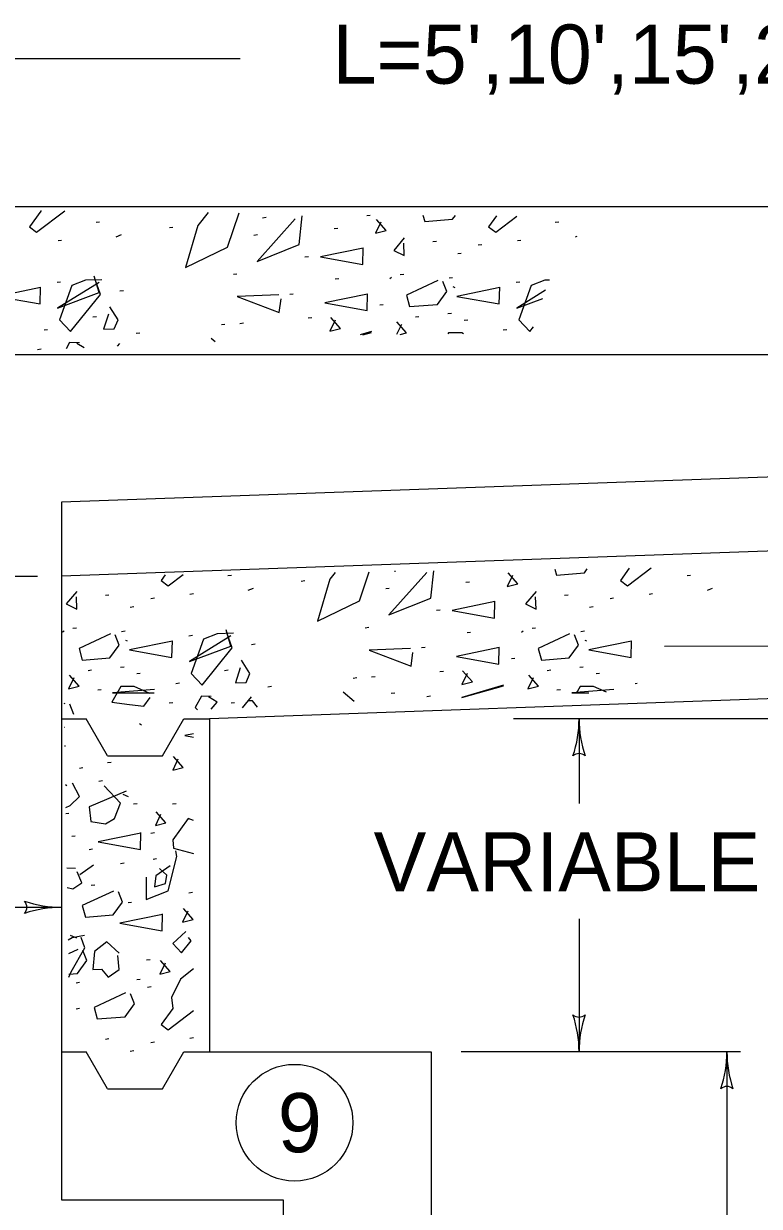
# Model space of a CAD drawing. Extents: x 997.6 to 1036.6, y 998.9 to 1022.5.
# Drawn here: x 1013.445 to 1015.933, y 1006.467 to 1010.465 of the extents above; entities that cross this region are included whole.
import ezdxf

# ---------------------------------------------------------------- set-up
doc = ezdxf.new("R2010")
doc.units = 0
doc.layers.add('Level 1', color=7, linetype='Continuous')

msp = doc.modelspace()

# ---------------------------------------------------------------- linework, layer by layer
at = {"layer": 'Level 1'}
for p, q in [((1011.3233, 1010.3468), (1014.1775, 1010.3468)), ((1013.3702, 1009.8468), (1018.8233, 1009.8468)), ((1013.1827, 1009.3468), (1018.8233, 1009.3468)), ((1018.8143, 1009.0342), (1013.5733, 1008.847)), ((1013.5733, 1008.847), (1013.5733, 1006.4898)), ((1018.8233, 1008.7843), (1013.5733, 1008.5968)), ((1012.6778, 1008.5968), (1013.4923, 1008.5968)), ((1015.6118, 1008.3604), (1016.7402, 1008.3629)), ((1019.3233, 1008.3023), (1014.0733, 1008.1148)), ((1013.5733, 1008.1148), (1013.5743, 1008.1148)), ((1013.5743, 1008.1148), (1013.6567, 1008.1148)), ((1013.7288, 1007.9898), (1013.6567, 1008.1148)), ((1013.9152, 1007.9898), (1013.9873, 1008.1148)), ((1013.9873, 1008.1148), (1014.0733, 1008.1148)), ((1014.0733, 1008.1148), (1014.0733, 1006.9898)), ((1016.2842, 1008.1148), (1015.1013, 1008.1148)), ((1015.3233, 1008.1148), (1015.3233, 1007.8288)), ((1013.7288, 1007.9898), (1013.9152, 1007.9898)), ((1012.8572, 1007.4781), (1013.5733, 1007.4781)), ((1015.3233, 1007.4393), (1015.3233, 1006.9898)), ((1013.5733, 1006.9898), (1013.5743, 1006.9898)), ((1013.5743, 1006.9898), (1013.6567, 1006.9898)), ((1013.7288, 1006.8648), (1013.6567, 1006.9898)), ((1013.9152, 1006.8648), (1013.9873, 1006.9898)), ((1013.9873, 1006.9898), (1014.0733, 1006.9898)), ((1014.0733, 1006.9898), (1014.8233, 1006.9898)), ((1014.8233, 1006.9898), (1014.8233, 1002.2502)), ((1015.8693, 1006.9898), (1014.9245, 1006.9898)), ((1015.8233, 1006.9898), (1015.8233, 1005.6705)), ((1013.7288, 1006.8648), (1013.9152, 1006.8648)), ((1013.5733, 1006.4898), (1014.3233, 1006.4898)), ((1014.3233, 1006.4898), (1014.3233, 1002.7398))]:
    msp.add_line(p, q, dxfattribs=at)
for points in [[(1013.5035, 1009.8315), (1013.4647, 1009.7777)], [(1013.4885, 1009.7598), (1013.5843, 1009.8323)], [(1013.5033, 1009.8333), (1013.5035, 1009.8315)], [(1014.0693, 1009.8265), (1014.0347, 1009.7822)], [(1014.1348, 1009.709), (1014.174, 1009.8253)], [(1014.3633, 1009.8046), (1014.2348, 1009.6612), (1014.3768, 1009.7179), (1014.3872, 1009.815)], [(1014.2652, 1009.809), (1014.2533, 1009.8075)], [(1014.6172, 1009.8163), (1014.6052, 1009.8148)], [(1014.7955, 1009.8179), (1014.8015, 1009.796)], [(1014.8957, 1009.8034), (1014.9052, 1009.8166)], [(1015.0443, 1009.8149), (1015.0175, 1009.7777)], [(1015.0415, 1009.7598), (1015.1132, 1009.8141)], [(1013.4647, 1009.7777), (1013.4885, 1009.7598)], [(1013.7018, 1009.7943), (1013.69, 1009.7928)], [(1013.95, 1009.776), (1013.9382, 1009.7746)], [(1014.0347, 1009.7822), (1013.993, 1009.6403)], [(1014.5072, 1009.7724), (1014.4952, 1009.7709)], [(1014.6528, 1009.7943), (1014.6348, 1009.7569), (1014.6708, 1009.7659), (1014.6378, 1009.8033)], [(1014.8015, 1009.796), (1014.8957, 1009.8034)], [(1015.0175, 1009.7777), (1015.0415, 1009.7598)], [(1015.2548, 1009.7943), (1015.2428, 1009.7928)], [(1013.5737, 1009.7321), (1013.5617, 1009.7306)], [(1013.7753, 1009.7508), (1013.7573, 1009.7433)], [(1014.236, 1009.7504), (1014.224, 1009.7489)], [(1014.7323, 1009.7403), (1014.6965, 1009.6985), (1014.7323, 1009.6806), (1014.7308, 1009.7224)], [(1014.8407, 1009.7284), (1014.8287, 1009.7269)], [(1015.1265, 1009.7321), (1015.1147, 1009.7306)], [(1015.3155, 1009.7455), (1015.3103, 1009.7433)], [(1013.993, 1009.6403), (1014.1348, 1009.709)], [(1014.5933, 1009.706), (1014.4485, 1009.6762), (1014.5918, 1009.6508), (1014.5933, 1009.7075)], [(1014.925, 1009.6881), (1014.913, 1009.6866)], [(1014.9947, 1009.7174), (1014.9827, 1009.7159)], [(1014.4082, 1009.6771), (1014.3962, 1009.6756)], [(1013.7007, 1009.59), (1013.5602, 1009.5034), (1013.7007, 1009.5557), (1013.6842, 1009.6109)], [(1014.1663, 1009.6184), (1014.1543, 1009.6169)], [(1014.689, 1009.6065), (1014.683, 1009.602)], [(1014.7307, 1009.6169), (1014.7188, 1009.6154)], [(1014.8957, 1009.6059), (1014.8837, 1009.6044)], [(1013.5023, 1009.5725), (1013.3573, 1009.5427)], [(1013.5008, 1009.5173), (1013.5023, 1009.574)], [(1013.57, 1009.5913), (1013.558, 1009.5898)], [(1013.7097, 1009.599), (1013.6543, 1009.5975), (1013.608, 1009.5796), (1013.5662, 1009.4631), (1013.6035, 1009.4243), (1013.7052, 1009.5497), (1013.6872, 1009.6005)], [(1014.5108, 1009.6023), (1014.4988, 1009.6008)], [(1014.8458, 1009.5967), (1014.7397, 1009.5474), (1014.7502, 1009.5085), (1014.8443, 1009.516), (1014.8757, 1009.5593), (1014.8622, 1009.5937)], [(1014.904, 1009.5721), (1014.898, 1009.5751)], [(1015.0552, 1009.5725), (1014.9103, 1009.5427), (1015.0537, 1009.5173), (1015.0552, 1009.574)], [(1015.1228, 1009.5913), (1015.111, 1009.5898)], [(1015.161, 1009.5796), (1015.1192, 1009.4631)], [(1015.2073, 1009.5975), (1015.161, 1009.5796)], [(1015.223, 1009.5979), (1015.2073, 1009.5975)], [(1013.3573, 1009.5427), (1013.5008, 1009.5173)], [(1013.7825, 1009.5619), (1013.7705, 1009.5604)], [(1014.3082, 1009.5482), (1014.1677, 1009.5423), (1014.3095, 1009.4885), (1014.3155, 1009.5348)], [(1014.3568, 1009.5509), (1014.345, 1009.5494)], [(1014.608, 1009.5505), (1014.4632, 1009.5207), (1014.6065, 1009.4953), (1014.608, 1009.552)], [(1015.2103, 1009.5634), (1015.1132, 1009.5034)], [(1015.1132, 1009.5034), (1015.2013, 1009.5363)], [(1013.732, 1009.4825), (1013.7155, 1009.4317), (1013.7515, 1009.4332), (1013.7648, 1009.4631), (1013.7365, 1009.5079)], [(1014.661, 1009.5143), (1014.6492, 1009.5128)], [(1014.892, 1009.4849), (1014.88, 1009.4834)], [(1013.691, 1009.4739), (1013.679, 1009.4724)], [(1014.126, 1009.4483), (1014.114, 1009.4468)], [(1014.1883, 1009.4519), (1014.1763, 1009.4505)], [(1014.4192, 1009.4703), (1014.4072, 1009.4688)], [(1014.4988, 1009.4628), (1014.481, 1009.4255), (1014.5168, 1009.4345), (1014.484, 1009.4718)], [(1014.7225, 1009.4482), (1014.7062, 1009.4143)], [(1014.7403, 1009.4198), (1014.7075, 1009.4572)], [(1014.782, 1009.4739), (1014.77, 1009.4724)], [(1014.947, 1009.463), (1014.935, 1009.4615)], [(1015.1192, 1009.4631), (1015.1565, 1009.4243)], [(1013.526, 1009.43), (1013.514, 1009.4285)], [(1013.8375, 1009.419), (1013.8255, 1009.4175)], [(1014.6217, 1009.4243), (1014.5827, 1009.4127)], [(1014.5917, 1009.413), (1014.6217, 1009.4213)], [(1014.7185, 1009.4144), (1014.7403, 1009.4198)], [(1014.8817, 1009.4198), (1014.8795, 1009.4163)], [(1014.9265, 1009.4198), (1014.8817, 1009.4198)], [(1014.933, 1009.4168), (1014.9265, 1009.4198)], [(1015.0788, 1009.43), (1015.067, 1009.4285)], [(1015.1565, 1009.4243), (1015.1693, 1009.4402)], [(1013.504, 1009.364), (1013.492, 1009.3625)], [(1013.6005, 1009.3869), (1013.5893, 1009.366)], [(1013.6335, 1009.3854), (1013.6005, 1009.3869)], [(1013.6498, 1009.3688), (1013.6245, 1009.3839)], [(1013.7693, 1009.3839), (1013.761, 1009.3741)], [(1014.0923, 1009.3896), (1014.0795, 1009.4003)], [(1014.4982, 1008.6101), (1014.4803, 1008.5873)], [(1014.5805, 1008.5141), (1014.6135, 1008.6118)], [(1014.809, 1008.6097), (1014.6805, 1008.4663)], [(1014.703, 1008.613), (1014.699, 1008.6126)], [(1014.8225, 1008.523), (1014.8323, 1008.6149)], [(1015.0985, 1008.5993), (1015.0805, 1008.562), (1015.1165, 1008.571), (1015.0835, 1008.6083)], [(1015.2418, 1008.6208), (1015.2472, 1008.6011)], [(1015.2472, 1008.6011), (1015.3413, 1008.6085)], [(1015.3413, 1008.6085), (1015.3513, 1008.6223)], [(1015.4932, 1008.6244), (1015.4632, 1008.5828)], [(1015.4872, 1008.5648), (1015.5672, 1008.6255)], [(1013.9242, 1008.6018), (1013.9103, 1008.5828)], [(1013.9103, 1008.5828), (1013.9342, 1008.5648)], [(1013.9342, 1008.5648), (1013.9843, 1008.6027)], [(1014.1475, 1008.5994), (1014.1357, 1008.5979)], [(1014.3957, 1008.5811), (1014.3838, 1008.5797)], [(1014.4803, 1008.5873), (1014.4387, 1008.4453)], [(1014.9528, 1008.5775), (1014.9408, 1008.576)], [(1015.4632, 1008.5828), (1015.4872, 1008.5648)], [(1015.7005, 1008.5994), (1015.6885, 1008.5979)], [(1013.625, 1008.5454), (1013.5892, 1008.5036), (1013.625, 1008.4857), (1013.6235, 1008.5275)], [(1013.7335, 1008.5335), (1013.7215, 1008.532)], [(1014.0193, 1008.5372), (1014.0073, 1008.5357)], [(1014.221, 1008.5559), (1014.203, 1008.5484)], [(1014.6817, 1008.5555), (1014.6697, 1008.554)], [(1015.178, 1008.5454), (1015.1422, 1008.5036), (1015.178, 1008.4857), (1015.1765, 1008.5275)], [(1015.2863, 1008.5335), (1015.2743, 1008.532)], [(1015.5722, 1008.5372), (1015.5603, 1008.5357)], [(1015.7738, 1008.5559), (1015.756, 1008.5484)], [(1013.8177, 1008.4932), (1013.8058, 1008.4917)], [(1013.8873, 1008.5225), (1013.8753, 1008.521)], [(1014.4387, 1008.4453), (1014.5805, 1008.5141)], [(1014.6805, 1008.4663), (1014.8225, 1008.523)], [(1015.039, 1008.5111), (1014.8942, 1008.4813), (1015.0375, 1008.4558), (1015.039, 1008.5126)], [(1015.3707, 1008.4932), (1015.3587, 1008.4917)], [(1015.4403, 1008.5225), (1015.4283, 1008.521)], [(1014.8538, 1008.4822), (1014.8418, 1008.4807)], [(1013.5817, 1008.4116), (1013.5768, 1008.4078)], [(1013.6235, 1008.422), (1013.6115, 1008.4205)], [(1013.7883, 1008.411), (1013.7765, 1008.4095)], [(1014.1463, 1008.3951), (1014.0058, 1008.3085), (1014.1463, 1008.3608), (1014.1298, 1008.416)], [(1014.1553, 1008.4041), (1014.1, 1008.4026), (1014.0537, 1008.3847), (1014.0118, 1008.2682), (1014.0492, 1008.2293), (1014.1508, 1008.3548), (1014.1328, 1008.4056)], [(1014.612, 1008.4235), (1014.6, 1008.422)], [(1014.9565, 1008.4073), (1014.9445, 1008.4058)], [(1015.1347, 1008.4116), (1015.1287, 1008.4071)], [(1015.1763, 1008.422), (1015.1645, 1008.4205)], [(1015.3413, 1008.411), (1015.3293, 1008.4095)], [(1013.7385, 1008.4018), (1013.6325, 1008.3525), (1013.643, 1008.3136), (1013.737, 1008.3211), (1013.7683, 1008.3644), (1013.755, 1008.3988)], [(1013.7968, 1008.3772), (1013.7908, 1008.3802)], [(1013.948, 1008.3776), (1013.803, 1008.3478), (1013.9465, 1008.3223), (1013.948, 1008.3791)], [(1014.0157, 1008.3963), (1014.0037, 1008.3948)], [(1014.2282, 1008.367), (1014.2162, 1008.3655)], [(1015.2915, 1008.4018), (1015.1853, 1008.3525), (1015.1958, 1008.3136), (1015.29, 1008.3211), (1015.3213, 1008.3644), (1015.3078, 1008.3988)], [(1015.3497, 1008.3772), (1015.3437, 1008.3802)], [(1015.5008, 1008.3776), (1015.356, 1008.3478), (1015.4993, 1008.3223), (1015.5008, 1008.3791)], [(1014.7538, 1008.3533), (1014.6133, 1008.3473), (1014.7552, 1008.2936), (1014.7612, 1008.3398)], [(1014.8025, 1008.356), (1014.7907, 1008.3545)], [(1015.0537, 1008.3556), (1014.9088, 1008.3258), (1015.0522, 1008.3003), (1015.0537, 1008.3571)], [(1013.7847, 1008.29), (1013.7728, 1008.2885)], [(1014.1777, 1008.2876), (1014.1612, 1008.2368), (1014.1972, 1008.2383), (1014.2105, 1008.2682), (1014.1822, 1008.313)], [(1015.1067, 1008.3193), (1015.0948, 1008.3178)], [(1015.3377, 1008.29), (1015.3257, 1008.2885)], [(1013.6152, 1008.2533), (1013.5973, 1008.2159), (1013.6332, 1008.2249), (1013.6003, 1008.2623)], [(1013.6748, 1008.279), (1013.6628, 1008.2775)], [(1013.8397, 1008.2681), (1013.8277, 1008.2666)], [(1014.1367, 1008.279), (1014.1247, 1008.2775)], [(1014.5717, 1008.2534), (1014.5597, 1008.2519)], [(1014.634, 1008.257), (1014.622, 1008.2556)], [(1014.8648, 1008.2753), (1014.8528, 1008.2739)], [(1014.9445, 1008.2679), (1014.9267, 1008.2306), (1014.9625, 1008.2396), (1014.9297, 1008.2769)], [(1015.1682, 1008.2533), (1015.1502, 1008.2159), (1015.186, 1008.2249), (1015.1532, 1008.2623)], [(1015.2277, 1008.279), (1015.2157, 1008.2775)], [(1015.3927, 1008.2681), (1015.3807, 1008.2666)], [(1013.7078, 1008.2131), (1013.6958, 1008.2116)], [(1013.8715, 1008.2009), (1013.8192, 1008.2248), (1013.7743, 1008.2248), (1013.743, 1008.1711), (1013.8028, 1008.1636), (1013.852, 1008.1576), (1013.873, 1008.1875)], [(1013.8878, 1008.2144), (1013.746, 1008.2024), (1013.8865, 1008.2024)], [(1013.9717, 1008.2351), (1013.9597, 1008.2336)], [(1014.2832, 1008.2241), (1014.2712, 1008.2226)], [(1014.5625, 1008.1741), (1014.5252, 1008.2054)], [(1015.0673, 1008.2293), (1014.927, 1008.1875)], [(1014.927, 1008.1875), (1015.0673, 1008.2263)], [(1015.2607, 1008.2131), (1015.2487, 1008.2116)], [(1015.4408, 1008.2144), (1015.299, 1008.2024)], [(1015.3273, 1008.2248), (1015.3132, 1008.2005)], [(1015.3722, 1008.2248), (1015.3273, 1008.2248)], [(1015.4157, 1008.2049), (1015.3722, 1008.2248)], [(1015.5202, 1008.2345), (1015.5127, 1008.2336)], [(1013.5847, 1008.1672), (1013.5812, 1008.1655)], [(1013.9497, 1008.1691), (1013.9377, 1008.1676)], [(1014.0462, 1008.192), (1014.0253, 1008.1532)], [(1014.0792, 1008.1905), (1014.0462, 1008.192)], [(1014.1, 1008.1711), (1014.0702, 1008.189)], [(1014.0798, 1008.1478), (1014.1, 1008.1711)], [(1014.1585, 1008.1691), (1014.1467, 1008.1676)], [(1014.215, 1008.189), (1014.1842, 1008.1523)], [(1014.2195, 1008.1756), (1014.203, 1008.1756)], [(1014.2355, 1008.1545), (1014.2195, 1008.1756)], [(1014.6998, 1008.2021), (1014.688, 1008.2006)], [(1014.8208, 1008.1911), (1014.8088, 1008.1896)], [(1015.299, 1008.2024), (1015.3568, 1008.2024)], [(1013.6145, 1008.1298), (1013.601, 1008.1642)], [(1014.0253, 1008.1532), (1014.0333, 1008.1459)], [(1013.5827, 1008.0864), (1013.5832, 1008.0865)], [(1013.8372, 1008.0993), (1013.8432, 1008.0949)], [(1014.0193, 1008.0642), (1013.99, 1008.0582)], [(1013.99, 1008.0582), (1014.0193, 1008.0529)], [(1013.5868, 1008.0225), (1013.5838, 1008.0221)], [(1013.7407, 1007.9675), (1013.7288, 1007.966)], [(1013.967, 1007.9784), (1013.9492, 1007.9411), (1013.985, 1007.95), (1013.9522, 1007.9873)], [(1013.6455, 1007.9492), (1013.6335, 1007.9477)], [(1013.5907, 1007.8888), (1013.5863, 1007.8923)], [(1013.634, 1007.8529), (1013.6102, 1007.8978)], [(1013.7923, 1007.8708), (1013.6668, 1007.8171), (1013.6728, 1007.7678), (1013.7222, 1007.7603), (1013.752, 1007.7783), (1013.7728, 1007.8305), (1013.7177, 1007.8888)], [(1013.7115, 1007.9052), (1013.6995, 1007.9037)], [(1013.6027, 1007.8216), (1013.634, 1007.8529)], [(1013.7803, 1007.8604), (1013.7983, 1007.8529)], [(1013.5877, 1007.8158), (1013.6027, 1007.8216)], [(1013.8287, 1007.8283), (1013.8168, 1007.8268)], [(1013.9607, 1007.8283), (1013.9487, 1007.8268)], [(1013.5978, 1007.7953), (1013.588, 1007.794)], [(1013.9085, 1007.7915), (1013.8905, 1007.7542), (1013.9263, 1007.7631), (1013.8935, 1007.8004)], [(1014.0015, 1007.7783), (1013.9492, 1007.7065)], [(1014.0193, 1007.7713), (1014.0015, 1007.7783)], [(1013.8417, 1007.7288), (1013.6968, 1007.699), (1013.8402, 1007.6736), (1013.8417, 1007.7303)], [(1013.8873, 1007.7293), (1013.8753, 1007.7278)], [(1013.6198, 1007.7183), (1013.6078, 1007.7168)], [(1013.9492, 1007.7065), (1013.9522, 1007.6782)], [(1013.6785, 1007.6743), (1013.6665, 1007.6728)], [(1013.8595, 1007.5796), (1013.8595, 1007.5049), (1013.9342, 1007.5333), (1013.9627, 1007.6498), (1013.9597, 1007.6692)], [(1013.9522, 1007.6782), (1014.0193, 1007.6596)], [(1013.6205, 1007.6095), (1013.5915, 1007.6103)], [(1013.6355, 1007.5885), (1013.6818, 1007.6214)], [(1013.7847, 1007.6267), (1013.7728, 1007.6252)], [(1013.8947, 1007.6413), (1013.8827, 1007.6398)], [(1013.9402, 1007.6184), (1013.8923, 1007.5841), (1013.8878, 1007.5468), (1013.9253, 1007.5587), (1013.9297, 1007.5871), (1013.9043, 1007.6095)], [(1013.6415, 1007.5602), (1013.6265, 1007.5975)], [(1013.5927, 1007.5445), (1013.6117, 1007.5408)], [(1013.6117, 1007.5408), (1013.6415, 1007.5602)], [(1013.7495, 1007.5331), (1013.6435, 1007.4838), (1013.6538, 1007.445), (1013.748, 1007.4525), (1013.7793, 1007.4958), (1013.766, 1007.5302)], [(1013.6858, 1007.5533), (1013.6738, 1007.5518)], [(1014.0157, 1007.5277), (1014.0037, 1007.5262)], [(1013.8103, 1007.4947), (1013.7985, 1007.4932)], [(1013.915, 1007.454), (1013.77, 1007.4241), (1013.9135, 1007.3988), (1013.915, 1007.4555)], [(1014, 1007.4653), (1013.9822, 1007.4279), (1014.018, 1007.4369), (1013.9852, 1007.4743)], [(1013.6087, 1007.3749), (1013.5958, 1007.367)], [(1013.6027, 1007.3839), (1013.6235, 1007.3749)], [(1013.6505, 1007.3824), (1013.6087, 1007.3749)], [(1013.652, 1007.3406), (1013.64, 1007.3764)], [(1013.994, 1007.3958), (1013.9492, 1007.3555), (1013.979, 1007.3242), (1014.0118, 1007.3645), (1014.003, 1007.3764)], [(1013.6285, 1007.3353), (1013.5967, 1007.3205)], [(1013.6057, 1007.2599), (1013.652, 1007.3406)], [(1013.6585, 1007.2978), (1013.645, 1007.3323)], [(1013.7685, 1007.3227), (1013.7267, 1007.3615), (1013.6848, 1007.3287), (1013.6788, 1007.2674), (1013.7087, 1007.2689), (1013.731, 1007.242), (1013.7685, 1007.2674), (1013.764, 1007.3152)], [(1013.627, 1007.2546), (1013.6585, 1007.2978)], [(1013.8727, 1007.3004), (1013.8607, 1007.2989)], [(1013.9232, 1007.2893), (1013.9052, 1007.252), (1013.941, 1007.261), (1013.9082, 1007.2983)], [(1013.598, 1007.2523), (1013.627, 1007.2546)], [(1013.5982, 1007.242), (1013.5982, 1007.2421), (1013.6057, 1007.2599)], [(1014.0193, 1007.2696), (1013.976, 1007.2346)], [(1013.6345, 1007.2235), (1013.6225, 1007.222)], [(1013.8397, 1007.2345), (1013.8277, 1007.233)], [(1013.8763, 1007.2088), (1013.8643, 1007.2073)], [(1013.976, 1007.2346), (1013.9447, 1007.1733)], [(1013.7898, 1007.1886), (1013.6838, 1007.1393), (1013.6942, 1007.1005), (1013.7883, 1007.1079), (1013.8197, 1007.1513), (1013.8063, 1007.1856)], [(1013.9447, 1007.1733), (1013.9492, 1007.136)], [(1013.6345, 1007.1355), (1013.6225, 1007.134)], [(1013.9492, 1007.136), (1013.9103, 1007.0822)], [(1013.9342, 1007.0643), (1014.0193, 1007.1288)], [(1013.9103, 1007.0822), (1013.9342, 1007.0643)], [(1013.7335, 1007.0329), (1013.7215, 1007.0314)], [(1013.8873, 1007.0219), (1013.8753, 1007.0204)], [(1014.0193, 1007.0366), (1014.0073, 1007.0351)], [(1013.8177, 1006.9926), (1013.8058, 1006.9911)]]:
    msp.add_lwpolyline(points, dxfattribs=at)
msp.add_circle((1014.3613, 1006.75), 0.1972, dxfattribs=at)
for centre, radius, start, end in [((1014.9324, 1008.1148), 0.3909, 341.3472, 359.9939), ((1015.7142, 1008.1148), 0.3909, 180, 198.6688), ((1015.7142, 1008.1148), 0.3909, 179.9878, 180), ((1015.3232, 1007.9661), 0.0313, 48.7746, 130.8913), ((1013.4246, 1007.4781), 0.0313, 318.7746, 40.8913), ((1013.5733, 1007.869), 0.3909, 251.3472, 269.9939), ((1013.5733, 1007.0871), 0.3909, 90, 108.6688), ((1013.5733, 1007.0871), 0.3909, 89.9878, 90), ((1015.3233, 1007.1384), 0.0313, 228.7746, 310.8913), ((1014.9324, 1006.9898), 0.3909, 0, 18.6688), ((1015.7142, 1006.9898), 0.3909, 161.3472, 179.9939), ((1014.9324, 1006.9898), 0.3909, 359.9878, 0), ((1015.4324, 1006.9898), 0.3909, 341.3472, 359.9939), ((1016.2142, 1006.9898), 0.3909, 180, 198.6688), ((1016.2142, 1006.9898), 0.3909, 179.9878, 180), ((1015.8232, 1006.8411), 0.0313, 48.7746, 130.8913)]:
    msp.add_arc(centre, radius, start, end, dxfattribs=at)

# ---------------------------------------------------------------- texts
for s, p in [("L=5',10',15',20'", (1014.4897, 1010.2618)), ('VARIABLE', (1014.6285, 1007.5318)), ('9', (1014.3047, 1006.65))]:
    msp.add_text(s, height=0.2, dxfattribs=at).set_placement(p)

doc.saveas('drawing.dxf')
